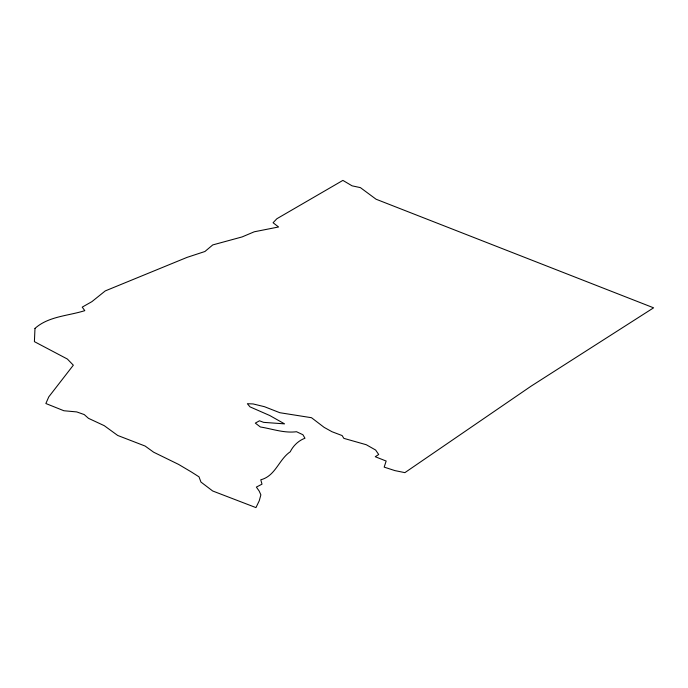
<?xml version="1.0" encoding="UTF-8"?>
<svg xmlns="http://www.w3.org/2000/svg" width="688" height="688" viewBox="0 0 688 688"><rect width="100%" height="100%" fill="white"/><g stroke="black" fill="none" stroke-linecap="round" stroke-linejoin="round"><path stroke-width="1.03" d="M34.985 328.408L34.4 341.644L67.347 359.024L73.332 365.19L48.796 396.838L45.864 403.521L63.881 410.745L76.738 411.923L84.228 414.563L88.451 418.313L104.241 425.666L117.708 435.461L145.116 446.048L153.656 452.214L178.562 464.391L191.419 472.002L199.013 476.836L200.93 482.047L212.687 490.991L255.962 507.606L259.29 500.675L260.872 494.844L259.195 491.086L256.375 487.087L262.008 484.154L260.778 479.785C275.518 476.027 278.735 459.593 290.25 451.767C293.174 445.755 298.618 440.526 304.973 438.247L302.909 434.73L296.511 431.72C284.204 433.345 272.362 428.899 260.374 426.981L255.317 423.111L259.479 420.789L263.607 422.355L284.548 423.868L269.791 415.535L250.002 406.866L247.362 403.718L253.098 403.942L264.467 406.694L279.827 412.714L311.501 417.711L324.143 427.377L331.994 431.729L342.142 435.573L343.837 438.359L366.257 444.723L375.631 450.038L378.71 454.519L375.244 456.712L386.157 461.046L384.179 467.126L394.912 470.609L404.897 472.639L531.102 386.157L653.6 307.82L376.078 199.228L360.4 187.626L352.067 185.829L342.891 180.394L276.877 218.732L273.076 222.749L278.571 226.98L254.25 231.796L242.09 236.93L212.764 244.919L204.929 251.498L187.024 257.389L105.264 290.912L91.9 301.645L82.225 307.132L84.796 310.649C68.189 315.938 48.513 316.248 34.985 328.408"/></g></svg>
